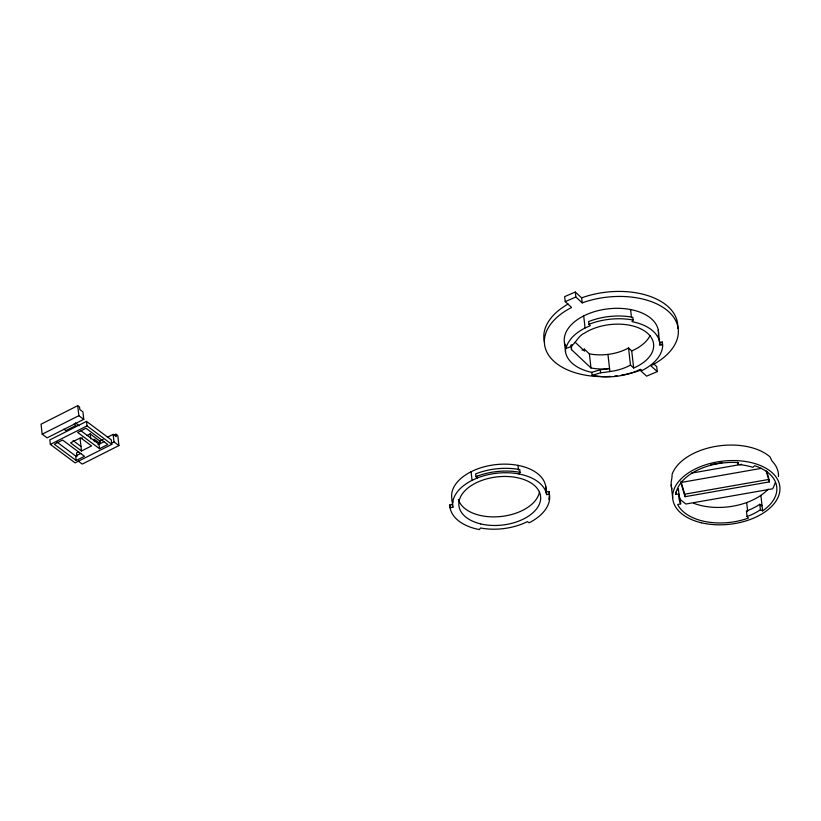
<?xml version="1.0" encoding="UTF-8"?>
<svg xmlns="http://www.w3.org/2000/svg" width="821" height="821" viewBox="0 0 821 821"><rect width="100%" height="100%" fill="white"/><g stroke="black" fill="none" stroke-linecap="round" stroke-linejoin="round"><path stroke-width="1.23" d="M566.08 348.196L566.192 347.683A47.351 27.893 -6.5 0 1 568.532 342.193L571.047 338.663A47.351 27.893 -6.5 0 1 585.075 328.01L590.299 325.68L588.965 324.316L588.657 321.565A50.153 29.546 -6.5 0 1 632.796 317.296L633.114 320.046L631.975 321.647A47.351 27.893 -6.5 0 1 659.643 342.275L662.362 342.08L662.67 345.754A50.153 29.546 -6.5 0 1 642.063 370.497L640.421 369.276A47.351 27.893 -6.5 0 1 602.296 376.736L592.105 375.341L591.756 372.344L590.412 372.057A47.351 27.893 -6.5 0 1 565.515 352.014L565.741 345.189L566.08 348.196C575.193 346.914 576.599 336.446 584.603 333.069A41.112 24.23 -6.5 0 1 645.09 331.335A41.112 24.23 -6.5 0 1 634.561 367.623L633.668 367.993L630.477 365.068L628.527 347.971A37.54 22.116 -6.5 0 1 609.664 354.179L606.216 354.6A37.54 22.116 -6.5 0 1 589.375 353.861L584.367 349.141L582.068 350.074M678.587 494.201A47.659 28.078 -6.5 0 0 679.767 497.742L680.671 503.817L677.684 504.535A50.779 29.915 -6.5 0 0 748.424 518.072L747.059 516.512L746.433 511.011A47.659 28.078 -6.5 0 0 759.056 504.761L759.784 504.268L760.41 509.769L762.637 510.888A50.779 29.915 -6.5 0 0 754.622 465.702L752.888 467.354A47.659 28.078 -6.5 0 0 738.838 464.563L737.833 464.481L738.582 462.634A50.779 29.915 -6.5 0 0 675.868 494.293L675.611 492.097M518.954 473.963L520.093 472.362L519.785 469.612A50.153 29.546 -6.5 0 0 475.636 473.891L475.954 476.642L477.278 477.996A47.351 27.893 -6.5 0 1 546.632 494.601L549.413 494.221L549.095 491.471L546.314 491.851A47.351 27.893 -6.5 0 1 546.54 493.657M768.189 489.111A50.779 29.915 -6.5 0 1 760.872 495.381L760.092 495.905A50.779 29.915 -6.5 0 1 693.54 503.211M761.231 505.91L762.011 505.387L759.784 504.268M760.41 509.769L759.682 510.262A47.659 28.078 -6.5 0 1 747.059 516.512M77.718 405.687L41.05 424.19L42.189 434.196L47.105 437.86L83.773 419.357L82.921 411.855L79.822 409.546L79.534 407.042L77.718 405.687L78.857 415.693L83.773 419.357M42.189 434.196L78.857 415.693M86.503 421.389L49.835 439.902L50.348 444.397L75.111 462.859L111.779 444.356L111.266 439.851L86.503 421.389L87.016 425.894L111.779 444.356M50.348 444.397L87.016 425.894M82.367 437.85L80.14 438.978L81.505 450.986L91.552 445.916L80.622 437.767L70.575 442.837L81.505 450.986M86.831 435.602L90.177 433.909L99.834 441.103L100.111 443.607L97.884 444.725M78.693 451.776L76.476 452.894L76.897 456.65M99.834 441.103L103.159 439.42M107.592 437.183L113.144 434.381L116.233 436.69L115.956 434.186L113.729 435.315M56.782 441.934L75.655 456.004L80.827 453.387M81.135 430.892L99.013 444.212L104.185 441.595M76.168 460.509L84.45 456.322L62.601 440.035L54.319 444.223L76.168 460.509L75.655 456.004M99.526 448.718L107.808 444.53L85.959 428.244L77.677 432.431L99.526 448.718L99.013 444.212M111.769 443.032L113.996 441.914L118.912 445.577L82.244 464.081L78.313 461.145M452.525 504.587L449.744 504.966L450.062 507.717L452.843 507.337A47.351 27.893 -6.5 0 1 472.065 480.336L477.278 477.996L477.073 476.159M621.394 375.166A67.281 39.644 -6.5 0 0 638.204 371.03L640.216 370.312L646.599 376.162L657.262 371.605L650.837 365.766L653.177 364.555A67.281 39.644 -6.5 0 0 668.735 311.723A67.281 39.644 -6.5 0 0 584.542 302.056L582.233 302.877L581.668 297.869L575.275 292.03L564.653 296.617L565.228 301.625L571.611 307.475L569.569 308.532A67.281 39.644 -6.5 0 0 547.987 354.149A67.281 39.644 -6.5 0 0 610.475 376.418M565.228 301.625L575.849 297.028L582.233 302.877M628.527 347.971L631.718 350.895L632.611 350.516A41.112 24.23 -6.5 0 0 650.047 335.573M581.668 297.869L583.967 297.048A67.281 39.644 -6.5 0 1 677.736 328.421M591.756 372.344L600.295 369.768A57.48 33.866 -6.5 0 0 608.156 368.752L609.541 368.496L607.827 368.711A37.54 22.116 -6.5 0 1 590.976 367.962L571.498 349.602L570.964 344.902M592.105 375.341L600.633 372.775A57.48 33.866 -6.5 0 0 608.505 371.749L611.614 371.287A37.54 22.116 -6.5 0 0 630.477 365.068M710.914 464.614L722.244 462.634M691.354 473.153L741.681 464.317M761.416 468.339L680.835 482.512L685.022 496.705L769.39 481.896L769.103 479.392L684.735 494.201L680.896 481.188M658.268 330.175L659.879 345.015L662.67 344.789M675.868 494.293L678.967 494.201A47.659 28.078 -6.5 0 0 680.393 503.242L680.671 503.817M115.956 434.186L117.772 435.551L118.912 445.577M75.399 422.887L79.257 425.76M73.9 424.057L75.901 425.555L65.854 430.625L63.853 429.126M100.111 443.607L94.107 439.122L94.394 441.626M73.048 440.559L80.992 446.48M653.937 364.103L656.697 366.597L657.262 371.605M575.193 342.285L584.593 351.142L584.367 349.141M766.65 471.1L768.754 478.212M766.239 471.223L769.39 481.896M760.872 495.381L762.637 510.888M746.658 502.565L747.654 511.319M737.586 462.285L737.833 464.481M684.735 494.201L685.022 496.705M678.967 494.201L678.331 488.7A47.659 28.078 -6.5 0 0 678.218 490.548M671.198 484.872L672.676 497.875M630.59 309.538L631.523 317.727M631.718 350.895L633.668 367.993M607.94 354.395L609.89 371.503M600.295 369.768L600.633 372.775M589.375 353.861L590.976 367.962M583.7 315.911L585.075 328.01M575.275 292.03L575.849 297.028M564.479 342.911L565.515 352.014M545.647 485.991L546.632 494.601M517.979 465.363L518.513 470.043M471.08 471.736L472.065 480.336M452.843 507.337L451.858 498.737A47.351 27.893 -6.5 0 1 498.491 464.368A47.351 27.893 -6.5 0 1 545.698 491.481M113.144 434.381L113.996 441.914M90.177 433.909L90.751 438.907M659.879 345.015L659.643 342.275L659.571 343.168M662.362 342.08L662.362 343.004A50.153 29.546 -6.5 0 1 662.167 344.964M778.472 476.58A53.888 31.752 -6.5 0 0 772.007 461.002L769.954 456.835A53.888 31.752 -6.5 0 0 715.502 446.419A53.888 31.752 -6.5 0 0 672.204 473.994L671.824 478.592A53.888 31.752 -6.5 0 0 671.917 488.967M775.198 482.563A50.779 29.915 -6.5 0 1 774.644 484.534L772.694 488.793L685.884 504.022L681.184 500.317A50.779 29.915 -6.5 0 1 679.634 498.696M549.413 494.221A50.153 29.546 -6.5 0 1 529.052 522.823L527.41 521.602A47.351 27.893 -6.5 0 1 480.511 527.975L479.372 529.576A50.153 29.546 -6.5 0 1 450.062 507.717M475.954 476.642A50.153 29.546 -6.5 0 1 520.093 472.362M452.894 502.278A47.351 27.893 -6.5 0 1 452.279 500.523M549.095 491.471A50.153 29.546 -6.5 0 1 548.746 499.24M450.195 506.855A50.153 29.546 -6.5 0 1 449.744 504.966M539.52 491.594A41.112 24.23 -6.5 0 1 500.317 516.563A41.112 24.23 -6.5 0 1 458.395 499.445M617.043 375.792A67.281 39.644 -6.5 0 1 614.857 376.039M544.559 342.408A67.281 39.644 -6.5 0 1 568.142 304.006M588.965 324.316A50.153 29.546 -6.5 0 1 633.114 320.046M564.899 344.697A47.351 27.893 -6.5 0 1 609.572 308.686A47.351 27.893 -6.5 0 1 658.319 335.656M571.498 349.602A41.112 24.23 -6.5 0 1 571.98 344.81M701.267 522.751A53.888 31.752 -6.5 0 0 779.929 487.5A53.888 31.752 -6.5 0 0 697.717 467.816A53.888 31.752 -6.5 0 0 701.267 522.751M480.634 523.901A41.112 24.23 -6.5 0 0 540.649 497.013A41.112 24.23 -6.5 0 0 477.925 481.999A41.112 24.23 -6.5 0 0 480.634 523.901"/></g></svg>
